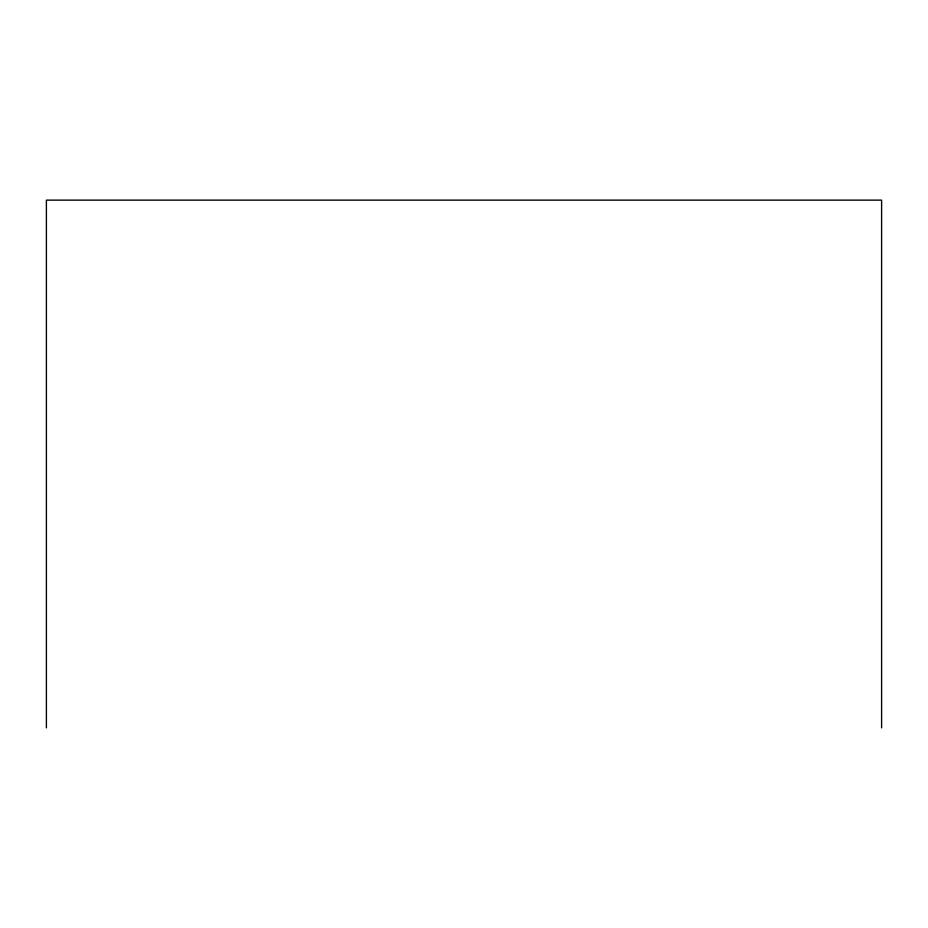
<?xml version="1.0" encoding="UTF-8"?>
<svg xmlns="http://www.w3.org/2000/svg" width="928" height="928" viewBox="0 0 928 928"><rect width="100%" height="100%" fill="white"/><g stroke="black" fill="none" stroke-linecap="round" stroke-linejoin="round"><path stroke-width="1.39" d="M881.6 727.865L881.6 200.135L46.4 200.135L46.4 727.865"/></g></svg>
